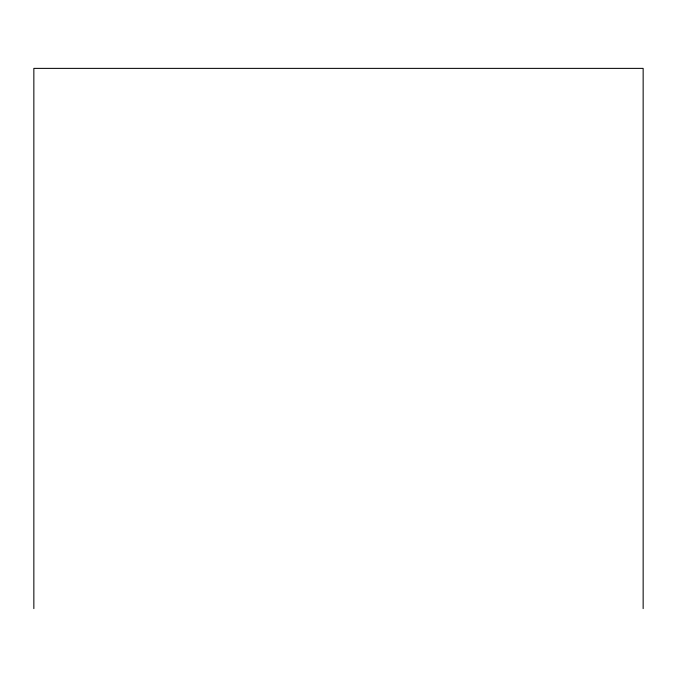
<?xml version="1.0" encoding="UTF-8"?>
<svg xmlns="http://www.w3.org/2000/svg" width="677" height="677" viewBox="0 0 677 677"><rect width="100%" height="100%" fill="white"/><g stroke="black" fill="none" stroke-linecap="round" stroke-linejoin="round"><path stroke-width="1.02" d="M643.15 608.623L643.15 68.377L33.85 68.377L33.85 608.623"/></g></svg>
